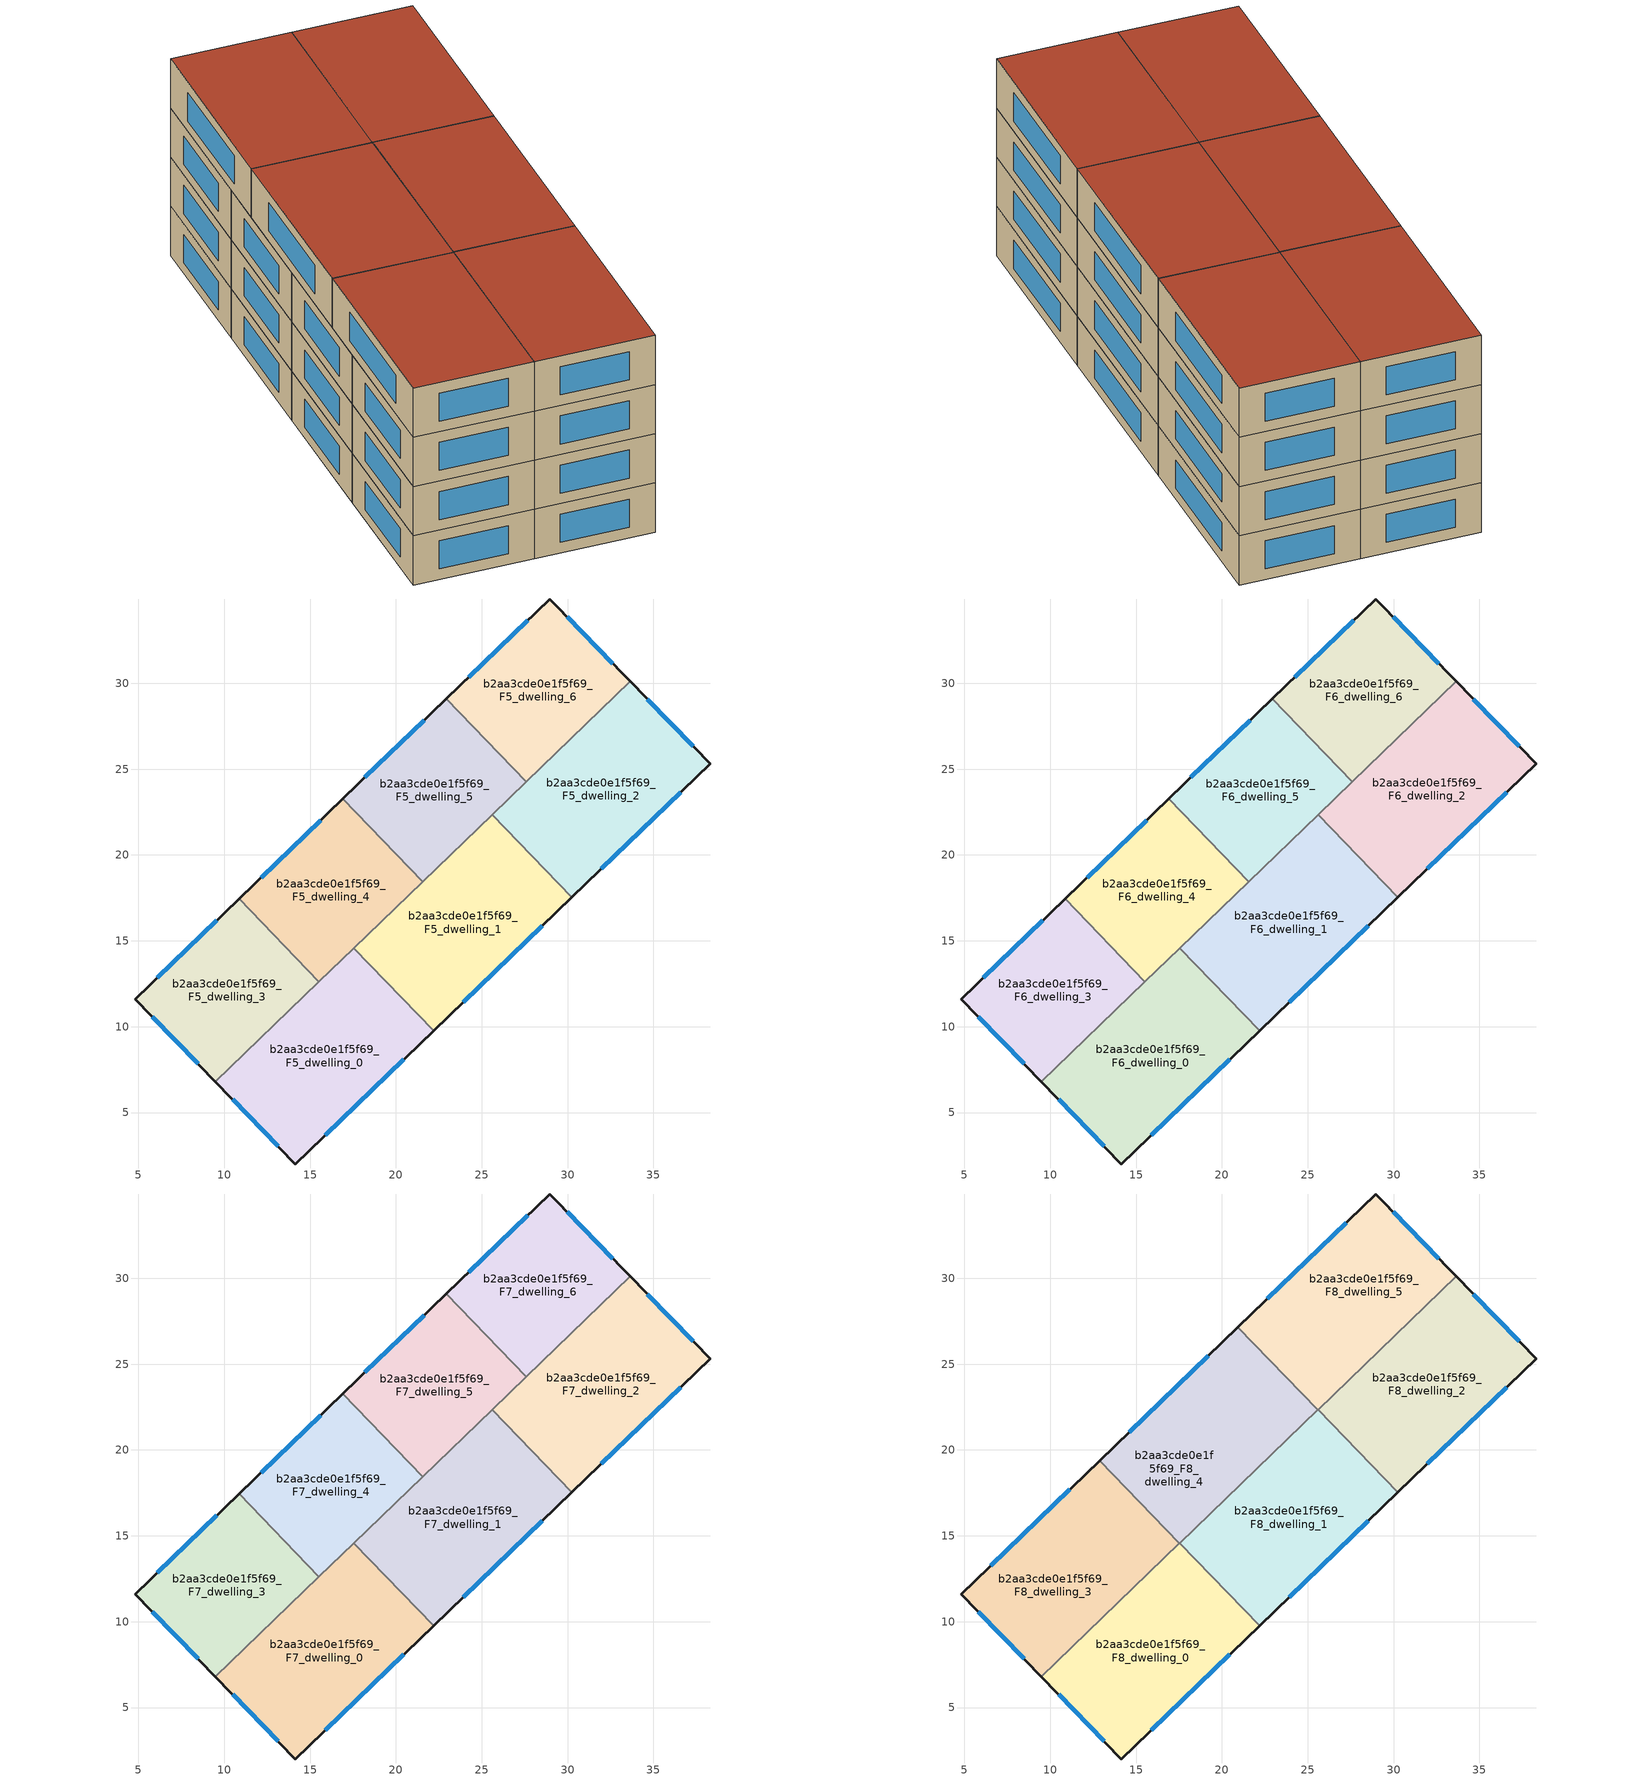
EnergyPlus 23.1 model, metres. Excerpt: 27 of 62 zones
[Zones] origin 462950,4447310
b2aa3cde0e1f5f69_F5_dwelling_0
 floor to b2aa3cde0e1f5f69_F4_dwelling_0 (EU_floor_Construction): 17.55,14.58 22.2,9.76 14.15,2 9.49,6.8 z15
 wall outside (EU_wall_Construction): 9.49,6.8 14.15,2 22.2,9.76 z15:18
 wall to b2aa3cde0e1f5f69_F5_dwelling_1 (EU_wall_Construction): 22.2,9.76 17.55,14.58 z15:18
 wall to b2aa3cde0e1f5f69_F5_dwelling_3 (EU_wall_Construction): 15.52,12.62 9.49,6.8 z15:18
 wall to b2aa3cde0e1f5f69_F5_dwelling_4 (EU_wall_Construction): 17.55,14.58 15.52,12.62 z15:18
 window (EU_Window_Construction): 15.87,3.66 20.47,8.1 / 10.49,5.77 13.15,3.03 z15.64:17.36
b2aa3cde0e1f5f69_F5_dwelling_1
 floor to b2aa3cde0e1f5f69_F4_dwelling_1 (EU_floor_Construction): 25.6,22.35 30.25,17.53 22.2,9.76 17.55,14.58 z15
 wall outside (EU_wall_Construction): 22.2,9.76 30.25,17.53 z15:18
 wall to b2aa3cde0e1f5f69_F5_dwelling_2 (EU_wall_Construction): 30.25,17.53 25.6,22.35 z15:18
 wall to b2aa3cde0e1f5f69_F5_dwelling_5 (EU_wall_Construction): 25.6,22.35 21.56,18.45 z15:18
 wall to b2aa3cde0e1f5f69_F5_dwelling_4 (EU_wall_Construction): 21.56,18.45 17.55,14.58 z15:18
 window (EU_Window_Construction): 23.92,11.43 28.53,15.87 z15.64:17.36
b2aa3cde0e1f5f69_F5_dwelling_2
 floor to b2aa3cde0e1f5f69_F4_dwelling_2 (EU_floor_Construction): 33.64,30.11 38.31,25.3 30.25,17.53 25.6,22.35 z15
 wall outside (EU_wall_Construction): 30.25,17.53 38.31,25.3 33.64,30.11 z15:18
 wall to b2aa3cde0e1f5f69_F5_dwelling_6 (EU_wall_Construction): 33.64,30.11 27.59,24.27 z15:18
 wall to b2aa3cde0e1f5f69_F5_dwelling_5 (EU_wall_Construction): 27.59,24.27 25.6,22.35 z15:18
 window (EU_Window_Construction): 37.31,26.33 34.64,29.08 / 31.98,19.2 36.58,23.64 z15.64:17.36
b2aa3cde0e1f5f69_F5_dwelling_3
 floor to b2aa3cde0e1f5f69_F4_dwelling_3 (EU_floor_Construction): 10.87,17.44 15.52,12.62 9.49,6.8 4.82,11.61 z15
 wall outside (EU_wall_Construction): 10.87,17.44 4.82,11.61 9.49,6.8 z15:18
 wall to b2aa3cde0e1f5f69_F5_dwelling_4 (EU_wall_Construction): 15.52,12.62 10.87,17.44 z15:18
 window (EU_Window_Construction): 5.82,10.58 8.49,7.83 / 9.57,16.19 6.12,12.85 z15.64:17.36
b2aa3cde0e1f5f69_F5_dwelling_4
 floor to b2aa3cde0e1f5f69_F4_dwelling_4 (EU_floor_Construction): 16.91,23.26 21.56,18.45 15.52,12.62 10.87,17.44 z15
 wall outside (EU_wall_Construction): 16.91,23.26 10.87,17.44 z15:18
 wall to b2aa3cde0e1f5f69_F5_dwelling_5 (EU_wall_Construction): 21.56,18.45 16.91,23.26 z15:18
 window (EU_Window_Construction): 15.61,22.02 12.16,18.69 z15.64:17.36
b2aa3cde0e1f5f69_F5_dwelling_5
 floor to b2aa3cde0e1f5f69_F4_dwelling_5 (EU_floor_Construction): 22.94,29.09 27.59,24.27 21.56,18.45 16.91,23.26 z15
 wall outside (EU_wall_Construction): 22.94,29.09 16.91,23.26 z15:18
 wall to b2aa3cde0e1f5f69_F5_dwelling_6 (EU_wall_Construction): 27.59,24.27 22.94,29.09 z15:18
 window (EU_Window_Construction): 21.65,27.84 18.2,24.51 z15.64:17.36
b2aa3cde0e1f5f69_F5_dwelling_6
 floor to b2aa3cde0e1f5f69_F4_dwelling_6 (EU_floor_Construction): 28.97,34.91 33.64,30.11 27.59,24.27 22.94,29.09 z15
 wall outside (EU_wall_Construction): 33.64,30.11 28.97,34.91 22.94,29.09 z15:18
 window (EU_Window_Construction): 32.64,31.13 29.97,33.88 / 27.68,33.66 24.24,30.34 z15.64:17.36
b2aa3cde0e1f5f69_F6_dwelling_0
 floor to b2aa3cde0e1f5f69_F5_dwelling_0 (EU_floor_Construction): 17.55,14.58 22.2,9.76 14.15,2 9.49,6.8 z18
 wall outside (EU_wall_Construction): 9.49,6.8 14.15,2 22.2,9.76 z18:21
 wall to b2aa3cde0e1f5f69_F6_dwelling_1 (EU_wall_Construction): 22.2,9.76 17.55,14.58 z18:21
 wall to b2aa3cde0e1f5f69_F6_dwelling_3 (EU_wall_Construction): 15.52,12.62 9.49,6.8 z18:21
 wall to b2aa3cde0e1f5f69_F6_dwelling_4 (EU_wall_Construction): 17.55,14.58 15.52,12.62 z18:21
 window (EU_Window_Construction): 15.87,3.66 20.47,8.1 / 10.49,5.77 13.15,3.03 z18.64:20.36
b2aa3cde0e1f5f69_F6_dwelling_1
 floor to b2aa3cde0e1f5f69_F5_dwelling_1 (EU_floor_Construction): 25.6,22.35 30.25,17.53 22.2,9.76 17.55,14.58 z18
 wall outside (EU_wall_Construction): 22.2,9.76 30.25,17.53 z18:21
 wall to b2aa3cde0e1f5f69_F6_dwelling_2 (EU_wall_Construction): 30.25,17.53 25.6,22.35 z18:21
 wall to b2aa3cde0e1f5f69_F6_dwelling_5 (EU_wall_Construction): 25.6,22.35 21.56,18.45 z18:21
 wall to b2aa3cde0e1f5f69_F6_dwelling_4 (EU_wall_Construction): 21.56,18.45 17.55,14.58 z18:21
 window (EU_Window_Construction): 23.92,11.43 28.53,15.87 z18.64:20.36
b2aa3cde0e1f5f69_F6_dwelling_2
 floor to b2aa3cde0e1f5f69_F5_dwelling_2 (EU_floor_Construction): 33.64,30.11 38.31,25.3 30.25,17.53 25.6,22.35 z18
 wall outside (EU_wall_Construction): 30.25,17.53 38.31,25.3 33.64,30.11 z18:21
 wall to b2aa3cde0e1f5f69_F6_dwelling_6 (EU_wall_Construction): 33.64,30.11 27.59,24.27 z18:21
 wall to b2aa3cde0e1f5f69_F6_dwelling_5 (EU_wall_Construction): 27.59,24.27 25.6,22.35 z18:21
 window (EU_Window_Construction): 37.31,26.33 34.64,29.08 / 31.98,19.2 36.58,23.64 z18.64:20.36
b2aa3cde0e1f5f69_F6_dwelling_3
 floor to b2aa3cde0e1f5f69_F5_dwelling_3 (EU_floor_Construction): 10.87,17.44 15.52,12.62 9.49,6.8 4.82,11.61 z18
 wall outside (EU_wall_Construction): 10.87,17.44 4.82,11.61 9.49,6.8 z18:21
 wall to b2aa3cde0e1f5f69_F6_dwelling_4 (EU_wall_Construction): 15.52,12.62 10.87,17.44 z18:21
 window (EU_Window_Construction): 5.82,10.58 8.49,7.83 / 9.57,16.19 6.12,12.85 z18.64:20.36
b2aa3cde0e1f5f69_F6_dwelling_4
 floor to b2aa3cde0e1f5f69_F5_dwelling_4 (EU_floor_Construction): 16.91,23.26 21.56,18.45 15.52,12.62 10.87,17.44 z18
 wall outside (EU_wall_Construction): 16.91,23.26 10.87,17.44 z18:21
 wall to b2aa3cde0e1f5f69_F6_dwelling_5 (EU_wall_Construction): 21.56,18.45 16.91,23.26 z18:21
 window (EU_Window_Construction): 15.61,22.02 12.16,18.69 z18.64:20.36
b2aa3cde0e1f5f69_F6_dwelling_5
 floor to b2aa3cde0e1f5f69_F5_dwelling_5 (EU_floor_Construction): 22.94,29.09 27.59,24.27 21.56,18.45 16.91,23.26 z18
 wall outside (EU_wall_Construction): 22.94,29.09 16.91,23.26 z18:21
 wall to b2aa3cde0e1f5f69_F6_dwelling_6 (EU_wall_Construction): 27.59,24.27 22.94,29.09 z18:21
 window (EU_Window_Construction): 21.65,27.84 18.2,24.51 z18.64:20.36
b2aa3cde0e1f5f69_F6_dwelling_6
 floor to b2aa3cde0e1f5f69_F5_dwelling_6 (EU_floor_Construction): 28.97,34.91 33.64,30.11 27.59,24.27 22.94,29.09 z18
 wall outside (EU_wall_Construction): 33.64,30.11 28.97,34.91 22.94,29.09 z18:21
 window (EU_Window_Construction): 32.64,31.13 29.97,33.88 / 27.68,33.66 24.24,30.34 z18.64:20.36
b2aa3cde0e1f5f69_F7_dwelling_0
 floor to b2aa3cde0e1f5f69_F6_dwelling_0 (EU_floor_Construction): 17.55,14.58 22.2,9.76 14.15,2 9.49,6.8 z21
 wall outside (EU_wall_Construction): 9.49,6.8 14.15,2 22.2,9.76 z21:24
 wall to b2aa3cde0e1f5f69_F7_dwelling_1 (EU_wall_Construction): 22.2,9.76 17.55,14.58 z21:24
 wall to b2aa3cde0e1f5f69_F7_dwelling_3 (EU_wall_Construction): 15.52,12.62 9.49,6.8 z21:24
 wall to b2aa3cde0e1f5f69_F7_dwelling_4 (EU_wall_Construction): 17.55,14.58 15.52,12.62 z21:24
 window (EU_Window_Construction): 15.87,3.66 20.47,8.1 / 10.49,5.77 13.15,3.03 z21.64:23.36
b2aa3cde0e1f5f69_F7_dwelling_1
 floor to b2aa3cde0e1f5f69_F6_dwelling_1 (EU_floor_Construction): 25.6,22.35 30.25,17.53 22.2,9.76 17.55,14.58 z21
 wall outside (EU_wall_Construction): 22.2,9.76 30.25,17.53 z21:24
 wall to b2aa3cde0e1f5f69_F7_dwelling_2 (EU_wall_Construction): 30.25,17.53 25.6,22.35 z21:24
 wall to b2aa3cde0e1f5f69_F7_dwelling_5 (EU_wall_Construction): 25.6,22.35 21.56,18.45 z21:24
 wall to b2aa3cde0e1f5f69_F7_dwelling_4 (EU_wall_Construction): 21.56,18.45 17.55,14.58 z21:24
 window (EU_Window_Construction): 23.92,11.43 28.53,15.87 z21.64:23.36
b2aa3cde0e1f5f69_F7_dwelling_2
 floor to b2aa3cde0e1f5f69_F6_dwelling_2 (EU_floor_Construction): 33.64,30.11 38.31,25.3 30.25,17.53 25.6,22.35 z21
 wall outside (EU_wall_Construction): 30.25,17.53 38.31,25.3 33.64,30.11 z21:24
 wall to b2aa3cde0e1f5f69_F7_dwelling_6 (EU_wall_Construction): 33.64,30.11 27.59,24.27 z21:24
 wall to b2aa3cde0e1f5f69_F7_dwelling_5 (EU_wall_Construction): 27.59,24.27 25.6,22.35 z21:24
 window (EU_Window_Construction): 37.31,26.33 34.64,29.08 / 31.98,19.2 36.58,23.64 z21.64:23.36
b2aa3cde0e1f5f69_F7_dwelling_3
 floor to b2aa3cde0e1f5f69_F6_dwelling_3 (EU_floor_Construction): 10.87,17.44 15.52,12.62 9.49,6.8 4.82,11.61 z21
 wall outside (EU_wall_Construction): 10.87,17.44 4.82,11.61 9.49,6.8 z21:24
 wall to b2aa3cde0e1f5f69_F7_dwelling_4 (EU_wall_Construction): 15.52,12.62 10.87,17.44 z21:24
 window (EU_Window_Construction): 5.82,10.58 8.49,7.83 / 9.57,16.19 6.12,12.85 z21.64:23.36
b2aa3cde0e1f5f69_F7_dwelling_4
 floor to b2aa3cde0e1f5f69_F6_dwelling_4 (EU_floor_Construction): 16.91,23.26 21.56,18.45 15.52,12.62 10.87,17.44 z21
 wall outside (EU_wall_Construction): 16.91,23.26 10.87,17.44 z21:24
 wall to b2aa3cde0e1f5f69_F7_dwelling_5 (EU_wall_Construction): 21.56,18.45 16.91,23.26 z21:24
 window (EU_Window_Construction): 15.61,22.02 12.16,18.69 z21.64:23.36
b2aa3cde0e1f5f69_F7_dwelling_5
 floor to b2aa3cde0e1f5f69_F6_dwelling_5 (EU_floor_Construction): 22.94,29.09 27.59,24.27 21.56,18.45 16.91,23.26 z21
 wall outside (EU_wall_Construction): 22.94,29.09 16.91,23.26 z21:24
 wall to b2aa3cde0e1f5f69_F7_dwelling_6 (EU_wall_Construction): 27.59,24.27 22.94,29.09 z21:24
 window (EU_Window_Construction): 21.65,27.84 18.2,24.51 z21.64:23.36
b2aa3cde0e1f5f69_F7_dwelling_6
 floor to b2aa3cde0e1f5f69_F6_dwelling_6 (EU_floor_Construction): 28.97,34.91 33.64,30.11 27.59,24.27 22.94,29.09 z21
 wall outside (EU_wall_Construction): 33.64,30.11 28.97,34.91 22.94,29.09 z21:24
 window (EU_Window_Construction): 32.64,31.13 29.97,33.88 / 27.68,33.66 24.24,30.34 z21.64:23.36
b2aa3cde0e1f5f69_F8_dwelling_0
 floor to b2aa3cde0e1f5f69_F7_dwelling_0 (EU_floor_Construction): 17.55,14.58 22.2,9.76 14.15,2 9.49,6.8 z24
 wall outside (EU_wall_Construction): 9.49,6.8 14.15,2 22.2,9.76 z24:27
 wall to b2aa3cde0e1f5f69_F8_dwelling_1 (EU_wall_Construction): 22.2,9.76 17.55,14.58 z24:27
 wall to b2aa3cde0e1f5f69_F8_dwelling_3 (EU_wall_Construction): 17.53,14.56 9.49,6.8 z24:27
 wall to b2aa3cde0e1f5f69_F8_dwelling_4 (EU_wall_Construction): 17.55,14.58 17.53,14.56 z24:27
 window (EU_Window_Construction): 15.87,3.66 20.47,8.1 / 10.49,5.77 13.15,3.03 z24.64:26.36
 roof outside (EU_roof_Construction): 22.2,9.76 17.55,14.58 9.49,6.8 14.15,2 z27
b2aa3cde0e1f5f69_F8_dwelling_1
 floor to b2aa3cde0e1f5f69_F7_dwelling_1 (EU_floor_Construction): 25.6,22.35 30.25,17.53 22.2,9.76 17.55,14.58 z24
 wall outside (EU_wall_Construction): 22.2,9.76 30.25,17.53 z24:27
 wall to b2aa3cde0e1f5f69_F8_dwelling_2 (EU_wall_Construction): 30.25,17.53 25.6,22.35 z24:27
 wall to b2aa3cde0e1f5f69_F8_dwelling_4 (EU_wall_Construction): 25.58,22.33 17.55,14.58 z24:27
 wall to b2aa3cde0e1f5f69_F8_dwelling_5 (EU_wall_Construction): 25.6,22.35 25.58,22.33 z24:27
 window (EU_Window_Construction): 23.92,11.43 28.53,15.87 z24.64:26.36
 roof outside (EU_roof_Construction): 30.25,17.53 25.6,22.35 17.55,14.58 22.2,9.76 z27
b2aa3cde0e1f5f69_F8_dwelling_2
 floor to b2aa3cde0e1f5f69_F7_dwelling_2 (EU_floor_Construction): 33.64,30.11 38.31,25.3 30.25,17.53 25.6,22.35 z24
 wall outside (EU_wall_Construction): 30.25,17.53 38.31,25.3 33.64,30.11 z24:27
 wall to b2aa3cde0e1f5f69_F8_dwelling_5 (EU_wall_Construction): 33.64,30.11 25.6,22.35 z24:27
 window (EU_Window_Construction): 37.31,26.33 34.64,29.08 / 31.98,19.2 36.58,23.64 z24.64:26.36
 roof outside (EU_roof_Construction): 38.31,25.3 33.64,30.11 25.6,22.35 30.25,17.53 z27
b2aa3cde0e1f5f69_F8_dwelling_3
 floor to b2aa3cde0e1f5f69_F7_dwelling_3 (EU_floor_Construction): 10.87,17.44 15.52,12.62 9.49,6.8 4.82,11.61 z24
 floor to b2aa3cde0e1f5f69_F7_dwelling_4 (EU_floor_Construction): 12.88,19.38 17.53,14.56 15.52,12.62 10.87,17.44 z24
 wall outside (EU_wall_Construction): 12.88,19.38 4.82,11.61 9.49,6.8 z24:27
 wall to b2aa3cde0e1f5f69_F8_dwelling_4 (EU_wall_Construction): 17.53,14.56 12.88,19.38 z24:27
 window (EU_Window_Construction): 5.82,10.58 8.49,7.83 / 11.16,17.71 6.55,13.27 z24.64:26.36
 roof outside (EU_roof_Construction): 17.53,14.56 12.88,19.38 4.82,11.61 9.49,6.8 z27
b2aa3cde0e1f5f69_F8_dwelling_4
 floor to b2aa3cde0e1f5f69_F7_dwelling_4 (EU_floor_Construction): 16.91,23.26 21.56,18.45 17.53,14.56 12.88,19.38 z24
 floor to b2aa3cde0e1f5f69_F7_dwelling_5 (EU_floor_Construction): 20.93,27.15 25.58,22.33 21.56,18.45 16.91,23.26 z24
 wall outside (EU_wall_Construction): 20.93,27.15 12.88,19.38 z24:27
 wall to b2aa3cde0e1f5f69_F8_dwelling_5 (EU_wall_Construction): 25.58,22.33 20.93,27.15 z24:27
 window (EU_Window_Construction): 19.21,25.48 14.61,21.04 z24.64:26.36
 roof outside (EU_roof_Construction): 25.58,22.33 20.93,27.15 12.88,19.38 17.53,14.56 z27
b2aa3cde0e1f5f69_F8_dwelling_5
 floor to b2aa3cde0e1f5f69_F7_dwelling_6 (EU_floor_Construction): 28.97,34.91 33.64,30.11 27.59,24.27 22.94,29.09 z24
 floor to b2aa3cde0e1f5f69_F7_dwelling_5 (EU_floor_Construction): 22.94,29.09 27.59,24.27 25.58,22.33 20.93,27.15 z24
 wall outside (EU_wall_Construction): 33.64,30.11 28.97,34.91 20.93,27.15 z24:27
 window (EU_Window_Construction): 32.64,31.13 29.97,33.88 / 27.25,33.25 22.65,28.81 z24.64:26.36
 roof outside (EU_roof_Construction): 33.64,30.11 28.97,34.91 20.93,27.15 25.58,22.33 z27
[Building]
EU S2 Campaign: North Axis=0; Terrain=City; Solar Distribution=FullExterior
[Site:Location]
Yerevan-Zvartnots.Intl.AP: Latitude=40.15; Longitude=44.383; Time Zone=4; Elevation=854
[SizingPeriod:WeatherFileDays]
AnnualSizingPeriod: Begin Month=1; Begin Day of Month=1; End Month=12; End Day of Month=31; Day of Week for Start Day=Monday; Use Weather File Daylight Saving Period=No; Use Weather File Rain and Snow Indicators=No
[MATERIAL]
EU_InternalMass_Material: Roughness=MediumRough; Thickness=0.1; Conductivity=1; Density=1800; Specific Heat=900; Thermal Absorptance=0.9; Solar Absorptance=0.7; Visible Absorptance=0.7
[MATERIAL:NOMASS] Roughness=MediumRough; Thermal Absorptance=0.9; Solar Absorptance=0.7; Visible Absorptance=0.7
Name | Thermal Resistance
EU_wall_NoMass | 1.05043
EU_roof_NoMass | 1.45357
EU_floor_NoMass | 0.478065
[WINDOWMATERIAL:SIMPLEGLAZINGSYSTEM]
EU_Window_SimpleGlazing: UFactor=2.5566; Solar Heat Gain Coefficient=0.75; Visible Transmittance=0.75
[CONSTRUCTION]
EU_wall_Construction: EU_wall_NoMass
EU_roof_Construction: EU_roof_NoMass
EU_floor_Construction: EU_floor_NoMass
EU_Window_Construction: EU_Window_SimpleGlazing
EU_InternalMass_Construction: EU_InternalMass_Material
[ZONE] Type=1; Multiplier=1; Ceiling Height=autocalculate; Floor Area=autocalculate; Part of Total Floor Area=Yes
Name | Volume
b2aa3cde0e1f5f69_F5_dwelling_0; b2aa3cde0e1f5f69_F6_dwelling_0; b2aa3cde0e1f5f69_F7_dwelling_0; b2aa3cde0e1f5f69_F8_dwelling_0 | 224.694
b2aa3cde0e1f5f69_F5_dwelling_1; b2aa3cde0e1f5f69_F6_dwelling_1; b2aa3cde0e1f5f69_F7_dwelling_1; b2aa3cde0e1f5f69_F8_dwelling_1 | 224.681
b2aa3cde0e1f5f69_F5_dwelling_2; b2aa3cde0e1f5f69_F6_dwelling_2; b2aa3cde0e1f5f69_F7_dwelling_2; b2aa3cde0e1f5f69_F8_dwelling_2 | 224.678
b2aa3cde0e1f5f69_F5_dwelling_3; b2aa3cde0e1f5f69_F6_dwelling_3; b2aa3cde0e1f5f69_F7_dwelling_3; b2aa3cde0e1f5f69_F5_dwelling_6; b2aa3cde0e1f5f69_F6_dwelling_6; b2aa3cde0e1f5f69_F7_dwelling_6 | 168.525
b2aa3cde0e1f5f69_F8_dwelling_3 | 224.693
b2aa3cde0e1f5f69_F5_dwelling_4; b2aa3cde0e1f5f69_F6_dwelling_4; b2aa3cde0e1f5f69_F7_dwelling_4 | 168.528
b2aa3cde0e1f5f69_F8_dwelling_4 | 224.71
b2aa3cde0e1f5f69_F5_dwelling_5; b2aa3cde0e1f5f69_F6_dwelling_5; b2aa3cde0e1f5f69_F7_dwelling_5 | 168.514
b2aa3cde0e1f5f69_F8_dwelling_5 | 224.692
[INTERNALMASS] Construction=EU_InternalMass_Construction
Name | Zone or ZoneList | Surface Area
b2aa3cde0e1f5f69_F5_dwelling_0_EU_InternalMass | b2aa3cde0e1f5f69_F5_dwelling_0 | 74.8979
b2aa3cde0e1f5f69_F5_dwelling_1_EU_InternalMass | b2aa3cde0e1f5f69_F5_dwelling_1 | 74.8938
b2aa3cde0e1f5f69_F5_dwelling_2_EU_InternalMass | b2aa3cde0e1f5f69_F5_dwelling_2 | 74.8928
b2aa3cde0e1f5f69_F5_dwelling_3_EU_InternalMass | b2aa3cde0e1f5f69_F5_dwelling_3 | 56.1752
b2aa3cde0e1f5f69_F5_dwelling_4_EU_InternalMass | b2aa3cde0e1f5f69_F5_dwelling_4 | 56.1762
b2aa3cde0e1f5f69_F5_dwelling_5_EU_InternalMass | b2aa3cde0e1f5f69_F5_dwelling_5 | 56.1713
b2aa3cde0e1f5f69_F5_dwelling_6_EU_InternalMass | b2aa3cde0e1f5f69_F5_dwelling_6 | 56.1749
b2aa3cde0e1f5f69_F6_dwelling_0_EU_InternalMass | b2aa3cde0e1f5f69_F6_dwelling_0 | 74.8979
b2aa3cde0e1f5f69_F6_dwelling_1_EU_InternalMass | b2aa3cde0e1f5f69_F6_dwelling_1 | 74.8938
b2aa3cde0e1f5f69_F6_dwelling_2_EU_InternalMass | b2aa3cde0e1f5f69_F6_dwelling_2 | 74.8928
b2aa3cde0e1f5f69_F6_dwelling_3_EU_InternalMass | b2aa3cde0e1f5f69_F6_dwelling_3 | 56.1752
b2aa3cde0e1f5f69_F6_dwelling_4_EU_InternalMass | b2aa3cde0e1f5f69_F6_dwelling_4 | 56.1762
b2aa3cde0e1f5f69_F6_dwelling_5_EU_InternalMass | b2aa3cde0e1f5f69_F6_dwelling_5 | 56.1713
b2aa3cde0e1f5f69_F6_dwelling_6_EU_InternalMass | b2aa3cde0e1f5f69_F6_dwelling_6 | 56.1749
b2aa3cde0e1f5f69_F7_dwelling_0_EU_InternalMass | b2aa3cde0e1f5f69_F7_dwelling_0 | 74.8979
b2aa3cde0e1f5f69_F7_dwelling_1_EU_InternalMass | b2aa3cde0e1f5f69_F7_dwelling_1 | 74.8938
b2aa3cde0e1f5f69_F7_dwelling_2_EU_InternalMass | b2aa3cde0e1f5f69_F7_dwelling_2 | 74.8928
b2aa3cde0e1f5f69_F7_dwelling_3_EU_InternalMass | b2aa3cde0e1f5f69_F7_dwelling_3 | 56.1752
b2aa3cde0e1f5f69_F7_dwelling_4_EU_InternalMass | b2aa3cde0e1f5f69_F7_dwelling_4 | 56.1762
b2aa3cde0e1f5f69_F7_dwelling_5_EU_InternalMass | b2aa3cde0e1f5f69_F7_dwelling_5 | 56.1713
b2aa3cde0e1f5f69_F7_dwelling_6_EU_InternalMass | b2aa3cde0e1f5f69_F7_dwelling_6 | 56.1749
b2aa3cde0e1f5f69_F8_dwelling_0_EU_InternalMass | b2aa3cde0e1f5f69_F8_dwelling_0 | 74.8979
b2aa3cde0e1f5f69_F8_dwelling_1_EU_InternalMass | b2aa3cde0e1f5f69_F8_dwelling_1 | 74.8938
b2aa3cde0e1f5f69_F8_dwelling_2_EU_InternalMass | b2aa3cde0e1f5f69_F8_dwelling_2 | 74.8928
b2aa3cde0e1f5f69_F8_dwelling_3_EU_InternalMass | b2aa3cde0e1f5f69_F8_dwelling_3 | 74.8978
b2aa3cde0e1f5f69_F8_dwelling_4_EU_InternalMass | b2aa3cde0e1f5f69_F8_dwelling_4 | 74.9032
b2aa3cde0e1f5f69_F8_dwelling_5_EU_InternalMass | b2aa3cde0e1f5f69_F8_dwelling_5 | 74.8975
[OTHEREQUIPMENT] Fuel Type=Electricity; Design Level Calculation Method=Watts/Area; Power per Zone Floor Area=1; Fraction Latent=0; Fraction Radiant=0; Fraction Lost=0; Carbon Dioxide Generation Rate=0; EndUse Subcategory=EU_Step8_InternalGains
Name | Zone or ZoneList or Space or SpaceList | Schedule
EU_Step8_InternalGain_b2aa3cde0e1f5f69_F5_dwelling_0_f000 | b2aa3cde0e1f5f69_F5_dwelling_0 | EU_Step8_GainSchedule_b2aa3cde0e1f5f69_F5_dwelling_0_f000
EU_Step8_InternalGain_b2aa3cde0e1f5f69_F5_dwelling_1_f000 | b2aa3cde0e1f5f69_F5_dwelling_1 | EU_Step8_GainSchedule_b2aa3cde0e1f5f69_F5_dwelling_1_f000
EU_Step8_InternalGain_b2aa3cde0e1f5f69_F5_dwelling_2_f000 | b2aa3cde0e1f5f69_F5_dwelling_2 | EU_Step8_GainSchedule_b2aa3cde0e1f5f69_F5_dwelling_2_f000
EU_Step8_InternalGain_b2aa3cde0e1f5f69_F5_dwelling_3_f000 | b2aa3cde0e1f5f69_F5_dwelling_3 | EU_Step8_GainSchedule_b2aa3cde0e1f5f69_F5_dwelling_3_f000
EU_Step8_InternalGain_b2aa3cde0e1f5f69_F5_dwelling_4_f000 | b2aa3cde0e1f5f69_F5_dwelling_4 | EU_Step8_GainSchedule_b2aa3cde0e1f5f69_F5_dwelling_4_f000
EU_Step8_InternalGain_b2aa3cde0e1f5f69_F5_dwelling_5_f000 | b2aa3cde0e1f5f69_F5_dwelling_5 | EU_Step8_GainSchedule_b2aa3cde0e1f5f69_F5_dwelling_5_f000
EU_Step8_InternalGain_b2aa3cde0e1f5f69_F5_dwelling_6_f000 | b2aa3cde0e1f5f69_F5_dwelling_6 | EU_Step8_GainSchedule_b2aa3cde0e1f5f69_F5_dwelling_6_f000
EU_Step8_InternalGain_b2aa3cde0e1f5f69_F6_dwelling_0_f000 | b2aa3cde0e1f5f69_F6_dwelling_0 | EU_Step8_GainSchedule_b2aa3cde0e1f5f69_F6_dwelling_0_f000
EU_Step8_InternalGain_b2aa3cde0e1f5f69_F6_dwelling_1_f000 | b2aa3cde0e1f5f69_F6_dwelling_1 | EU_Step8_GainSchedule_b2aa3cde0e1f5f69_F6_dwelling_1_f000
EU_Step8_InternalGain_b2aa3cde0e1f5f69_F6_dwelling_2_f000 | b2aa3cde0e1f5f69_F6_dwelling_2 | EU_Step8_GainSchedule_b2aa3cde0e1f5f69_F6_dwelling_2_f000
EU_Step8_InternalGain_b2aa3cde0e1f5f69_F6_dwelling_3_f000 | b2aa3cde0e1f5f69_F6_dwelling_3 | EU_Step8_GainSchedule_b2aa3cde0e1f5f69_F6_dwelling_3_f000
EU_Step8_InternalGain_b2aa3cde0e1f5f69_F6_dwelling_4_f000 | b2aa3cde0e1f5f69_F6_dwelling_4 | EU_Step8_GainSchedule_b2aa3cde0e1f5f69_F6_dwelling_4_f000
EU_Step8_InternalGain_b2aa3cde0e1f5f69_F6_dwelling_5_f000 | b2aa3cde0e1f5f69_F6_dwelling_5 | EU_Step8_GainSchedule_b2aa3cde0e1f5f69_F6_dwelling_5_f000
EU_Step8_InternalGain_b2aa3cde0e1f5f69_F6_dwelling_6_f000 | b2aa3cde0e1f5f69_F6_dwelling_6 | EU_Step8_GainSchedule_b2aa3cde0e1f5f69_F6_dwelling_6_f000
EU_Step8_InternalGain_b2aa3cde0e1f5f69_F7_dwelling_0_f000 | b2aa3cde0e1f5f69_F7_dwelling_0 | EU_Step8_GainSchedule_b2aa3cde0e1f5f69_F7_dwelling_0_f000
EU_Step8_InternalGain_b2aa3cde0e1f5f69_F7_dwelling_1_f000 | b2aa3cde0e1f5f69_F7_dwelling_1 | EU_Step8_GainSchedule_b2aa3cde0e1f5f69_F7_dwelling_1_f000
EU_Step8_InternalGain_b2aa3cde0e1f5f69_F7_dwelling_2_f000 | b2aa3cde0e1f5f69_F7_dwelling_2 | EU_Step8_GainSchedule_b2aa3cde0e1f5f69_F7_dwelling_2_f000
EU_Step8_InternalGain_b2aa3cde0e1f5f69_F7_dwelling_3_f000 | b2aa3cde0e1f5f69_F7_dwelling_3 | EU_Step8_GainSchedule_b2aa3cde0e1f5f69_F7_dwelling_3_f000
EU_Step8_InternalGain_b2aa3cde0e1f5f69_F7_dwelling_4_f000 | b2aa3cde0e1f5f69_F7_dwelling_4 | EU_Step8_GainSchedule_b2aa3cde0e1f5f69_F7_dwelling_4_f000
EU_Step8_InternalGain_b2aa3cde0e1f5f69_F7_dwelling_5_f000 | b2aa3cde0e1f5f69_F7_dwelling_5 | EU_Step8_GainSchedule_b2aa3cde0e1f5f69_F7_dwelling_5_f000
EU_Step8_InternalGain_b2aa3cde0e1f5f69_F7_dwelling_6_f000 | b2aa3cde0e1f5f69_F7_dwelling_6 | EU_Step8_GainSchedule_b2aa3cde0e1f5f69_F7_dwelling_6_f000
EU_Step8_InternalGain_b2aa3cde0e1f5f69_F8_dwelling_0_f000 | b2aa3cde0e1f5f69_F8_dwelling_0 | EU_Step8_GainSchedule_b2aa3cde0e1f5f69_F8_dwelling_0_f000
EU_Step8_InternalGain_b2aa3cde0e1f5f69_F8_dwelling_1_f000 | b2aa3cde0e1f5f69_F8_dwelling_1 | EU_Step8_GainSchedule_b2aa3cde0e1f5f69_F8_dwelling_1_f000
EU_Step8_InternalGain_b2aa3cde0e1f5f69_F8_dwelling_2_f000 | b2aa3cde0e1f5f69_F8_dwelling_2 | EU_Step8_GainSchedule_b2aa3cde0e1f5f69_F8_dwelling_2_f000
EU_Step8_InternalGain_b2aa3cde0e1f5f69_F8_dwelling_3_f000 | b2aa3cde0e1f5f69_F8_dwelling_3 | EU_Step8_GainSchedule_b2aa3cde0e1f5f69_F8_dwelling_3_f000
EU_Step8_InternalGain_b2aa3cde0e1f5f69_F8_dwelling_4_f000 | b2aa3cde0e1f5f69_F8_dwelling_4 | EU_Step8_GainSchedule_b2aa3cde0e1f5f69_F8_dwelling_4_f000
EU_Step8_InternalGain_b2aa3cde0e1f5f69_F8_dwelling_5_f000 | b2aa3cde0e1f5f69_F8_dwelling_5 | EU_Step8_GainSchedule_b2aa3cde0e1f5f69_F8_dwelling_5_f000
[ZONEVENTILATION:DESIGNFLOWRATE] Schedule=EU_AlwaysOn; Design Flow Rate Calculation Method=AirChanges/Hour; Air Changes per Hour=0.557805; Ventilation Type=Natural; Fan Pressure Rise=0; Fan Total Efficiency=1; Constant Term Coefficient=1; Temperature Term Coefficient=0; Velocity Term Coefficient=0; Velocity Squared Term Coefficient=0; Minimum Indoor Temperature=-100; Maximum Indoor Temperature=100; Delta Temperature=-100; Minimum Outdoor Temperature=-100; Maximum Outdoor Temperature=100; Maximum Wind Speed=40
Name | Zone or ZoneList or Space or SpaceList
EU_ConstantAir_b2aa3cde0e1f5f69_F5_dwelling_0 | b2aa3cde0e1f5f69_F5_dwelling_0
EU_ConstantAir_b2aa3cde0e1f5f69_F5_dwelling_1 | b2aa3cde0e1f5f69_F5_dwelling_1
EU_ConstantAir_b2aa3cde0e1f5f69_F5_dwelling_2 | b2aa3cde0e1f5f69_F5_dwelling_2
EU_ConstantAir_b2aa3cde0e1f5f69_F5_dwelling_3 | b2aa3cde0e1f5f69_F5_dwelling_3
EU_ConstantAir_b2aa3cde0e1f5f69_F5_dwelling_4 | b2aa3cde0e1f5f69_F5_dwelling_4
EU_ConstantAir_b2aa3cde0e1f5f69_F5_dwelling_5 | b2aa3cde0e1f5f69_F5_dwelling_5
EU_ConstantAir_b2aa3cde0e1f5f69_F5_dwelling_6 | b2aa3cde0e1f5f69_F5_dwelling_6
EU_ConstantAir_b2aa3cde0e1f5f69_F6_dwelling_0 | b2aa3cde0e1f5f69_F6_dwelling_0
EU_ConstantAir_b2aa3cde0e1f5f69_F6_dwelling_1 | b2aa3cde0e1f5f69_F6_dwelling_1
EU_ConstantAir_b2aa3cde0e1f5f69_F6_dwelling_2 | b2aa3cde0e1f5f69_F6_dwelling_2
EU_ConstantAir_b2aa3cde0e1f5f69_F6_dwelling_3 | b2aa3cde0e1f5f69_F6_dwelling_3
EU_ConstantAir_b2aa3cde0e1f5f69_F6_dwelling_4 | b2aa3cde0e1f5f69_F6_dwelling_4
EU_ConstantAir_b2aa3cde0e1f5f69_F6_dwelling_5 | b2aa3cde0e1f5f69_F6_dwelling_5
EU_ConstantAir_b2aa3cde0e1f5f69_F6_dwelling_6 | b2aa3cde0e1f5f69_F6_dwelling_6
EU_ConstantAir_b2aa3cde0e1f5f69_F7_dwelling_0 | b2aa3cde0e1f5f69_F7_dwelling_0
EU_ConstantAir_b2aa3cde0e1f5f69_F7_dwelling_1 | b2aa3cde0e1f5f69_F7_dwelling_1
EU_ConstantAir_b2aa3cde0e1f5f69_F7_dwelling_2 | b2aa3cde0e1f5f69_F7_dwelling_2
EU_ConstantAir_b2aa3cde0e1f5f69_F7_dwelling_3 | b2aa3cde0e1f5f69_F7_dwelling_3
EU_ConstantAir_b2aa3cde0e1f5f69_F7_dwelling_4 | b2aa3cde0e1f5f69_F7_dwelling_4
EU_ConstantAir_b2aa3cde0e1f5f69_F7_dwelling_5 | b2aa3cde0e1f5f69_F7_dwelling_5
EU_ConstantAir_b2aa3cde0e1f5f69_F7_dwelling_6 | b2aa3cde0e1f5f69_F7_dwelling_6
EU_ConstantAir_b2aa3cde0e1f5f69_F8_dwelling_0 | b2aa3cde0e1f5f69_F8_dwelling_0
EU_ConstantAir_b2aa3cde0e1f5f69_F8_dwelling_1 | b2aa3cde0e1f5f69_F8_dwelling_1
EU_ConstantAir_b2aa3cde0e1f5f69_F8_dwelling_2 | b2aa3cde0e1f5f69_F8_dwelling_2
EU_ConstantAir_b2aa3cde0e1f5f69_F8_dwelling_3 | b2aa3cde0e1f5f69_F8_dwelling_3
EU_ConstantAir_b2aa3cde0e1f5f69_F8_dwelling_4 | b2aa3cde0e1f5f69_F8_dwelling_4
EU_ConstantAir_b2aa3cde0e1f5f69_F8_dwelling_5 | b2aa3cde0e1f5f69_F8_dwelling_5
[HVACTEMPLATE:THERMOSTAT] Constant Heating Setpoint=20; Constant Cooling Setpoint=50
EU_HeatOnly_b2aa3cde0e1f5f69_F0_dwelling_0; EU_HeatOnly_b2aa3cde0e1f5f69_F0_dwelling_1; EU_HeatOnly_b2aa3cde0e1f5f69_F0_dwelling_2; EU_HeatOnly_b2aa3cde0e1f5f69_F0_dwelling_3; EU_HeatOnly_b2aa3cde0e1f5f69_F0_dwelling_4; EU_HeatOnly_b2aa3cde0e1f5f69_F0_dwelling_5; EU_HeatOnly_b2aa3cde0e1f5f69_F0_dwelling_6; EU_HeatOnly_b2aa3cde0e1f5f69_F1_dwelling_0; EU_HeatOnly_b2aa3cde0e1f5f69_F1_dwelling_1; EU_HeatOnly_b2aa3cde0e1f5f69_F1_dwelling_2; EU_HeatOnly_b2aa3cde0e1f5f69_F1_dwelling_3; EU_HeatOnly_b2aa3cde0e1f5f69_F1_dwelling_4; EU_HeatOnly_b2aa3cde0e1f5f69_F1_dwelling_5; EU_HeatOnly_b2aa3cde0e1f5f69_F1_dwelling_6; EU_HeatOnly_b2aa3cde0e1f5f69_F2_dwelling_0; EU_HeatOnly_b2aa3cde0e1f5f69_F2_dwelling_1; EU_HeatOnly_b2aa3cde0e1f5f69_F2_dwelling_2; EU_HeatOnly_b2aa3cde0e1f5f69_F2_dwelling_3; EU_HeatOnly_b2aa3cde0e1f5f69_F2_dwelling_4; EU_HeatOnly_b2aa3cde0e1f5f69_F2_dwelling_5; EU_HeatOnly_b2aa3cde0e1f5f69_F2_dwelling_6; EU_HeatOnly_b2aa3cde0e1f5f69_F3_dwelling_0; EU_HeatOnly_b2aa3cde0e1f5f69_F3_dwelling_1; EU_HeatOnly_b2aa3cde0e1f5f69_F3_dwelling_2; EU_HeatOnly_b2aa3cde0e1f5f69_F3_dwelling_3; EU_HeatOnly_b2aa3cde0e1f5f69_F3_dwelling_4; EU_HeatOnly_b2aa3cde0e1f5f69_F3_dwelling_5; EU_HeatOnly_b2aa3cde0e1f5f69_F3_dwelling_6; EU_HeatOnly_b2aa3cde0e1f5f69_F4_dwelling_0; EU_HeatOnly_b2aa3cde0e1f5f69_F4_dwelling_1; EU_HeatOnly_b2aa3cde0e1f5f69_F4_dwelling_2; EU_HeatOnly_b2aa3cde0e1f5f69_F4_dwelling_3; EU_HeatOnly_b2aa3cde0e1f5f69_F4_dwelling_4; EU_HeatOnly_b2aa3cde0e1f5f69_F4_dwelling_5; EU_HeatOnly_b2aa3cde0e1f5f69_F4_dwelling_6; EU_HeatOnly_b2aa3cde0e1f5f69_F5_dwelling_0; EU_HeatOnly_b2aa3cde0e1f5f69_F5_dwelling_1; EU_HeatOnly_b2aa3cde0e1f5f69_F5_dwelling_2; EU_HeatOnly_b2aa3cde0e1f5f69_F5_dwelling_3; EU_HeatOnly_b2aa3cde0e1f5f69_F5_dwelling_4; EU_HeatOnly_b2aa3cde0e1f5f69_F5_dwelling_5; EU_HeatOnly_b2aa3cde0e1f5f69_F5_dwelling_6; EU_HeatOnly_b2aa3cde0e1f5f69_F6_dwelling_0; EU_HeatOnly_b2aa3cde0e1f5f69_F6_dwelling_1; EU_HeatOnly_b2aa3cde0e1f5f69_F6_dwelling_2; EU_HeatOnly_b2aa3cde0e1f5f69_F6_dwelling_3; EU_HeatOnly_b2aa3cde0e1f5f69_F6_dwelling_4; EU_HeatOnly_b2aa3cde0e1f5f69_F6_dwelling_5; EU_HeatOnly_b2aa3cde0e1f5f69_F6_dwelling_6; EU_HeatOnly_b2aa3cde0e1f5f69_F7_dwelling_0; EU_HeatOnly_b2aa3cde0e1f5f69_F7_dwelling_1; EU_HeatOnly_b2aa3cde0e1f5f69_F7_dwelling_2; EU_HeatOnly_b2aa3cde0e1f5f69_F7_dwelling_3; EU_HeatOnly_b2aa3cde0e1f5f69_F7_dwelling_4; EU_HeatOnly_b2aa3cde0e1f5f69_F7_dwelling_5; EU_HeatOnly_b2aa3cde0e1f5f69_F7_dwelling_6; EU_HeatOnly_b2aa3cde0e1f5f69_F8_dwelling_0; EU_HeatOnly_b2aa3cde0e1f5f69_F8_dwelling_1; EU_HeatOnly_b2aa3cde0e1f5f69_F8_dwelling_2; EU_HeatOnly_b2aa3cde0e1f5f69_F8_dwelling_3; EU_HeatOnly_b2aa3cde0e1f5f69_F8_dwelling_4; EU_HeatOnly_b2aa3cde0e1f5f69_F8_dwelling_5
[HVACTEMPLATE:ZONE:IDEALLOADSAIRSYSTEM] System Availability Schedule=EU_AlwaysOn; Maximum Heating Supply Air Temperature=50; Minimum Cooling Supply Air Temperature=13; Maximum Heating Supply Air Humidity Ratio=0.0156; Minimum Cooling Supply Air Humidity Ratio=0.0077; Heating Limit=NoLimit; Cooling Limit=NoLimit; Heating Availability Schedule=EU_AlwaysOn; Cooling Availability Schedule=EU_CoolingOff; Dehumidification Control Type=ConstantSensibleHeatRatio; Cooling Sensible Heat Ratio=0.7; Dehumidification Setpoint=60; Humidification Control Type=None; Humidification Setpoint=30; Outdoor Air Method=None; Outdoor Air Flow Rate per Person=0.00944; Outdoor Air Flow Rate per Zone Floor Area=0; Outdoor Air Flow Rate per Zone=0; Demand Controlled Ventilation Type=None; Outdoor Air Economizer Type=NoEconomizer; Heat Recovery Type=None; Sensible Heat Recovery Effectiveness=0.7; Latent Heat Recovery Effectiveness=0.65
Name | Template Thermostat
b2aa3cde0e1f5f69_F5_dwelling_0 | EU_HeatOnly_b2aa3cde0e1f5f69_F5_dwelling_0
b2aa3cde0e1f5f69_F5_dwelling_1 | EU_HeatOnly_b2aa3cde0e1f5f69_F5_dwelling_1
b2aa3cde0e1f5f69_F5_dwelling_2 | EU_HeatOnly_b2aa3cde0e1f5f69_F5_dwelling_2
b2aa3cde0e1f5f69_F5_dwelling_3 | EU_HeatOnly_b2aa3cde0e1f5f69_F5_dwelling_3
b2aa3cde0e1f5f69_F5_dwelling_4 | EU_HeatOnly_b2aa3cde0e1f5f69_F5_dwelling_4
b2aa3cde0e1f5f69_F5_dwelling_5 | EU_HeatOnly_b2aa3cde0e1f5f69_F5_dwelling_5
b2aa3cde0e1f5f69_F5_dwelling_6 | EU_HeatOnly_b2aa3cde0e1f5f69_F5_dwelling_6
b2aa3cde0e1f5f69_F6_dwelling_0 | EU_HeatOnly_b2aa3cde0e1f5f69_F6_dwelling_0
b2aa3cde0e1f5f69_F6_dwelling_1 | EU_HeatOnly_b2aa3cde0e1f5f69_F6_dwelling_1
b2aa3cde0e1f5f69_F6_dwelling_2 | EU_HeatOnly_b2aa3cde0e1f5f69_F6_dwelling_2
b2aa3cde0e1f5f69_F6_dwelling_3 | EU_HeatOnly_b2aa3cde0e1f5f69_F6_dwelling_3
b2aa3cde0e1f5f69_F6_dwelling_4 | EU_HeatOnly_b2aa3cde0e1f5f69_F6_dwelling_4
b2aa3cde0e1f5f69_F6_dwelling_5 | EU_HeatOnly_b2aa3cde0e1f5f69_F6_dwelling_5
b2aa3cde0e1f5f69_F6_dwelling_6 | EU_HeatOnly_b2aa3cde0e1f5f69_F6_dwelling_6
b2aa3cde0e1f5f69_F7_dwelling_0 | EU_HeatOnly_b2aa3cde0e1f5f69_F7_dwelling_0
b2aa3cde0e1f5f69_F7_dwelling_1 | EU_HeatOnly_b2aa3cde0e1f5f69_F7_dwelling_1
b2aa3cde0e1f5f69_F7_dwelling_2 | EU_HeatOnly_b2aa3cde0e1f5f69_F7_dwelling_2
b2aa3cde0e1f5f69_F7_dwelling_3 | EU_HeatOnly_b2aa3cde0e1f5f69_F7_dwelling_3
b2aa3cde0e1f5f69_F7_dwelling_4 | EU_HeatOnly_b2aa3cde0e1f5f69_F7_dwelling_4
b2aa3cde0e1f5f69_F7_dwelling_5 | EU_HeatOnly_b2aa3cde0e1f5f69_F7_dwelling_5
b2aa3cde0e1f5f69_F7_dwelling_6 | EU_HeatOnly_b2aa3cde0e1f5f69_F7_dwelling_6
b2aa3cde0e1f5f69_F8_dwelling_0 | EU_HeatOnly_b2aa3cde0e1f5f69_F8_dwelling_0
b2aa3cde0e1f5f69_F8_dwelling_1 | EU_HeatOnly_b2aa3cde0e1f5f69_F8_dwelling_1
b2aa3cde0e1f5f69_F8_dwelling_2 | EU_HeatOnly_b2aa3cde0e1f5f69_F8_dwelling_2
b2aa3cde0e1f5f69_F8_dwelling_3 | EU_HeatOnly_b2aa3cde0e1f5f69_F8_dwelling_3
b2aa3cde0e1f5f69_F8_dwelling_4 | EU_HeatOnly_b2aa3cde0e1f5f69_F8_dwelling_4
b2aa3cde0e1f5f69_F8_dwelling_5 | EU_HeatOnly_b2aa3cde0e1f5f69_F8_dwelling_5
[SIZING:ZONE] Zone Cooling Design Supply Air Temperature Input Method=SupplyAirTemperature; Zone Cooling Design Supply Air Temperature=13; Zone Heating Design Supply Air Temperature Input Method=SupplyAirTemperature; Zone Heating Design Supply Air Temperature=50; Zone Cooling Design Supply Air Humidity Ratio=0.008; Zone Heating Design Supply Air Humidity Ratio=0.008; Cooling Design Air Flow Method=DesignDay; Cooling Design Air Flow Rate=0; Cooling Minimum Air Flow per Zone Floor Area=0.000762; Cooling Minimum Air Flow=0; Cooling Minimum Air Flow Fraction=0.2; Heating Design Air Flow Method=DesignDay; Heating Design Air Flow Rate=0; Heating Maximum Air Flow per Zone Floor Area=0.002032; Heating Maximum Air Flow=0.141576; Heating Maximum Air Flow Fraction=0.3; Account for Dedicated Outdoor Air System=No; Dedicated Outdoor Air System Control Strategy=NeutralSupplyAir; Dedicated Outdoor Air Low Setpoint Temperature for Design=autosize; Dedicated Outdoor Air High Setpoint Temperature for Design=autosize; Zone Load Sizing Method=Sensible Load Only No Latent Load; Zone Latent Cooling Design Supply Air Humidity Ratio Input Method=HumidityRatioDifference; Zone Cooling Design Supply Air Humidity Ratio Difference=0.005; Zone Latent Heating Design Supply Air Humidity Ratio Input Method=HumidityRatioDifference; Zone Humidification Design Supply Air Humidity Ratio Difference=0.005
b2aa3cde0e1f5f69_F5_dwelling_0; b2aa3cde0e1f5f69_F5_dwelling_1; b2aa3cde0e1f5f69_F5_dwelling_2; b2aa3cde0e1f5f69_F5_dwelling_3; b2aa3cde0e1f5f69_F5_dwelling_4; b2aa3cde0e1f5f69_F5_dwelling_5; b2aa3cde0e1f5f69_F5_dwelling_6; b2aa3cde0e1f5f69_F6_dwelling_0; b2aa3cde0e1f5f69_F6_dwelling_1; b2aa3cde0e1f5f69_F6_dwelling_2; b2aa3cde0e1f5f69_F6_dwelling_3; b2aa3cde0e1f5f69_F6_dwelling_4; b2aa3cde0e1f5f69_F6_dwelling_5; b2aa3cde0e1f5f69_F6_dwelling_6; b2aa3cde0e1f5f69_F7_dwelling_0; b2aa3cde0e1f5f69_F7_dwelling_1; b2aa3cde0e1f5f69_F7_dwelling_2; b2aa3cde0e1f5f69_F7_dwelling_3; b2aa3cde0e1f5f69_F7_dwelling_4; b2aa3cde0e1f5f69_F7_dwelling_5; b2aa3cde0e1f5f69_F7_dwelling_6; b2aa3cde0e1f5f69_F8_dwelling_0; b2aa3cde0e1f5f69_F8_dwelling_1; b2aa3cde0e1f5f69_F8_dwelling_2; b2aa3cde0e1f5f69_F8_dwelling_3; b2aa3cde0e1f5f69_F8_dwelling_4; b2aa3cde0e1f5f69_F8_dwelling_5
[SCHEDULE:CONSTANT]
Name | Hourly Value
EU_AlwaysOn | 1
EU_CoolingOff | 0
[SCHEDULE:FILE] Column Number=1; Rows to Skip at Top=0; Number of Hours of Data=8760; Column Separator=Comma; Interpolate to Timestep=No; Minutes per Item=60; Adjust Schedule for Daylight Savings=Yes
Name | File
EU_Step8_GainSchedule_b2aa3cde0e1f5f69_F5_dwelling_0_f000 | ../../schedules/b2aa3cde0e1f5f69/b2aa3cde0e1f5f69_F5_dwelling_0_f000_gain.csv
EU_Step8_GainSchedule_b2aa3cde0e1f5f69_F5_dwelling_1_f000 | ../../schedules/b2aa3cde0e1f5f69/b2aa3cde0e1f5f69_F5_dwelling_1_f000_gain.csv
EU_Step8_GainSchedule_b2aa3cde0e1f5f69_F5_dwelling_2_f000 | ../../schedules/b2aa3cde0e1f5f69/b2aa3cde0e1f5f69_F5_dwelling_2_f000_gain.csv
EU_Step8_GainSchedule_b2aa3cde0e1f5f69_F5_dwelling_3_f000 | ../../schedules/b2aa3cde0e1f5f69/b2aa3cde0e1f5f69_F5_dwelling_3_f000_gain.csv
EU_Step8_GainSchedule_b2aa3cde0e1f5f69_F5_dwelling_4_f000 | ../../schedules/b2aa3cde0e1f5f69/b2aa3cde0e1f5f69_F5_dwelling_4_f000_gain.csv
EU_Step8_GainSchedule_b2aa3cde0e1f5f69_F5_dwelling_5_f000 | ../../schedules/b2aa3cde0e1f5f69/b2aa3cde0e1f5f69_F5_dwelling_5_f000_gain.csv
EU_Step8_GainSchedule_b2aa3cde0e1f5f69_F5_dwelling_6_f000 | ../../schedules/b2aa3cde0e1f5f69/b2aa3cde0e1f5f69_F5_dwelling_6_f000_gain.csv
EU_Step8_GainSchedule_b2aa3cde0e1f5f69_F6_dwelling_0_f000 | ../../schedules/b2aa3cde0e1f5f69/b2aa3cde0e1f5f69_F6_dwelling_0_f000_gain.csv
EU_Step8_GainSchedule_b2aa3cde0e1f5f69_F6_dwelling_1_f000 | ../../schedules/b2aa3cde0e1f5f69/b2aa3cde0e1f5f69_F6_dwelling_1_f000_gain.csv
EU_Step8_GainSchedule_b2aa3cde0e1f5f69_F6_dwelling_2_f000 | ../../schedules/b2aa3cde0e1f5f69/b2aa3cde0e1f5f69_F6_dwelling_2_f000_gain.csv
EU_Step8_GainSchedule_b2aa3cde0e1f5f69_F6_dwelling_3_f000 | ../../schedules/b2aa3cde0e1f5f69/b2aa3cde0e1f5f69_F6_dwelling_3_f000_gain.csv
EU_Step8_GainSchedule_b2aa3cde0e1f5f69_F6_dwelling_4_f000 | ../../schedules/b2aa3cde0e1f5f69/b2aa3cde0e1f5f69_F6_dwelling_4_f000_gain.csv
EU_Step8_GainSchedule_b2aa3cde0e1f5f69_F6_dwelling_5_f000 | ../../schedules/b2aa3cde0e1f5f69/b2aa3cde0e1f5f69_F6_dwelling_5_f000_gain.csv
EU_Step8_GainSchedule_b2aa3cde0e1f5f69_F6_dwelling_6_f000 | ../../schedules/b2aa3cde0e1f5f69/b2aa3cde0e1f5f69_F6_dwelling_6_f000_gain.csv
EU_Step8_GainSchedule_b2aa3cde0e1f5f69_F7_dwelling_0_f000 | ../../schedules/b2aa3cde0e1f5f69/b2aa3cde0e1f5f69_F7_dwelling_0_f000_gain.csv
EU_Step8_GainSchedule_b2aa3cde0e1f5f69_F7_dwelling_1_f000 | ../../schedules/b2aa3cde0e1f5f69/b2aa3cde0e1f5f69_F7_dwelling_1_f000_gain.csv
EU_Step8_GainSchedule_b2aa3cde0e1f5f69_F7_dwelling_2_f000 | ../../schedules/b2aa3cde0e1f5f69/b2aa3cde0e1f5f69_F7_dwelling_2_f000_gain.csv
EU_Step8_GainSchedule_b2aa3cde0e1f5f69_F7_dwelling_3_f000 | ../../schedules/b2aa3cde0e1f5f69/b2aa3cde0e1f5f69_F7_dwelling_3_f000_gain.csv
EU_Step8_GainSchedule_b2aa3cde0e1f5f69_F7_dwelling_4_f000 | ../../schedules/b2aa3cde0e1f5f69/b2aa3cde0e1f5f69_F7_dwelling_4_f000_gain.csv
EU_Step8_GainSchedule_b2aa3cde0e1f5f69_F7_dwelling_5_f000 | ../../schedules/b2aa3cde0e1f5f69/b2aa3cde0e1f5f69_F7_dwelling_5_f000_gain.csv
EU_Step8_GainSchedule_b2aa3cde0e1f5f69_F7_dwelling_6_f000 | ../../schedules/b2aa3cde0e1f5f69/b2aa3cde0e1f5f69_F7_dwelling_6_f000_gain.csv
EU_Step8_GainSchedule_b2aa3cde0e1f5f69_F8_dwelling_0_f000 | ../../schedules/b2aa3cde0e1f5f69/b2aa3cde0e1f5f69_F8_dwelling_0_f000_gain.csv
EU_Step8_GainSchedule_b2aa3cde0e1f5f69_F8_dwelling_1_f000 | ../../schedules/b2aa3cde0e1f5f69/b2aa3cde0e1f5f69_F8_dwelling_1_f000_gain.csv
EU_Step8_GainSchedule_b2aa3cde0e1f5f69_F8_dwelling_2_f000 | ../../schedules/b2aa3cde0e1f5f69/b2aa3cde0e1f5f69_F8_dwelling_2_f000_gain.csv
EU_Step8_GainSchedule_b2aa3cde0e1f5f69_F8_dwelling_3_f000 | ../../schedules/b2aa3cde0e1f5f69/b2aa3cde0e1f5f69_F8_dwelling_3_f000_gain.csv
EU_Step8_GainSchedule_b2aa3cde0e1f5f69_F8_dwelling_4_f000 | ../../schedules/b2aa3cde0e1f5f69/b2aa3cde0e1f5f69_F8_dwelling_4_f000_gain.csv
EU_Step8_GainSchedule_b2aa3cde0e1f5f69_F8_dwelling_5_f000 | ../../schedules/b2aa3cde0e1f5f69/b2aa3cde0e1f5f69_F8_dwelling_5_f000_gain.csv
